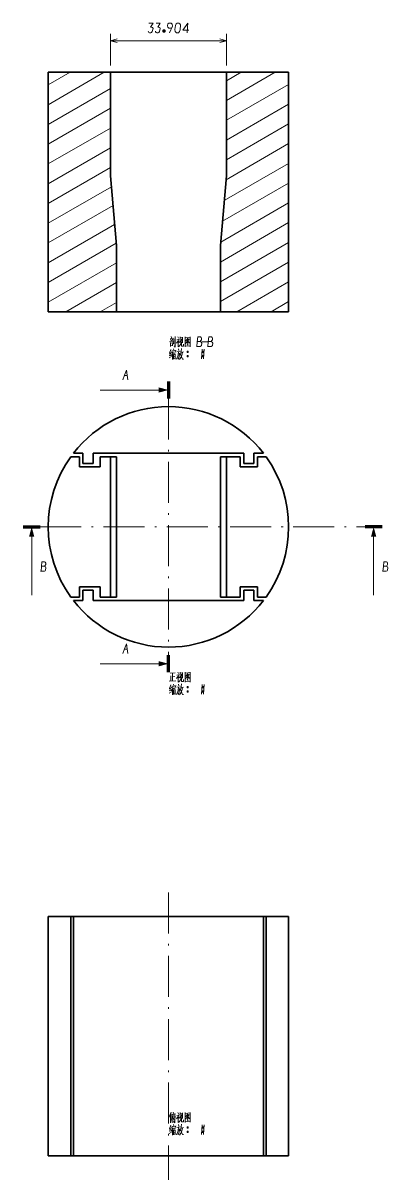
# Model space of a CAD drawing. Extents: x -214 to 8941, y -1198 to 2514.
# Drawn here: x 1394.8 to 1501.5, y 1911.9 to 2249.9 of the extents above; entities that cross this region are included whole.
import ezdxf

# ---------------------------------------------------------------- set-up
doc = ezdxf.new("R2010")
doc.units = 0
doc.linetypes.add('DASHDOT', pattern=[18.5, 12, -3, 0.5, -3])

msp = doc.modelspace()

# ---------------------------------------------------------------- linework, layer by layer
at = {"color": 7, "lineweight": 13}
for p, q in [((1420.3481, 2237.5429), (1420.3481, 2246.7638)), ((1420.3481, 2244.7638), (1454.2516, 2244.7638)), ((1454.2516, 2237.5429), (1454.2516, 2246.7638)), ((1402.1499, 2226.0781), (1418.5434, 2235.5429)), ((1402.1499, 2231.8516), (1408.5434, 2235.5429)), ((1454.2516, 2227.2915), (1468.5434, 2235.5429)), ((1454.2516, 2233.065), (1458.5434, 2235.5429)), ((1454.2516, 2221.518), (1472.4499, 2232.0248)), ((1402.1499, 2220.3046), (1420.3481, 2230.8113)), ((1402.1499, 2214.5311), (1420.3481, 2225.0378)), ((1454.2516, 2215.7445), (1472.4499, 2226.2513)), ((1402.1499, 2208.7576), (1420.3481, 2219.2643)), ((1454.2516, 2209.971), (1472.4499, 2220.4778)), ((1454.151, 2204.1394), (1472.4499, 2214.7043)), ((1402.1499, 2202.9841), (1420.3481, 2213.4908)), ((1402.1499, 2197.2106), (1420.3481, 2207.7173)), ((1453.6358, 2198.0685), (1472.4499, 2208.9308)), ((1402.1499, 2191.4371), (1420.6217, 2202.1018)), ((1453.1207, 2191.9976), (1472.4499, 2203.1573)), ((1452.6056, 2185.9267), (1472.4499, 2197.3838)), ((1402.1499, 2185.6635), (1421.0887, 2196.5979)), ((1402.1499, 2179.89), (1421.5557, 2191.094)), ((1452.5184, 2180.1028), (1472.4499, 2191.6103)), ((1402.1499, 2174.1165), (1422.0227, 2185.5901)), ((1452.5184, 2174.3293), (1472.4499, 2185.8367)), ((1402.1499, 2168.3431), (1422.0814, 2179.8505)), ((1452.5184, 2168.5558), (1472.4499, 2180.0633)), ((1407.2999, 2165.5429), (1422.0814, 2174.077)), ((1457.2999, 2165.5429), (1472.4499, 2174.2898)), ((1417.2999, 2165.5429), (1422.0814, 2168.3035)), ((1467.2999, 2165.5429), (1472.4499, 2168.5163)), ((1434.4021, 2142.7011), (1417.2999, 2142.7011)), ((1397.2999, 2099.8033), (1397.2999, 2082.7011)), ((1497.2999, 2099.8033), (1497.2999, 2082.7011)), ((1434.4021, 2062.7011), (1417.2999, 2062.7011))]:
    msp.add_line(p, q, dxfattribs=at)
at = {"color": 7, "lineweight": 35}
for p, q in [((1402.1499, 2235.5429), (1420.3481, 2235.5429)), ((1402.1499, 2165.5429), (1402.1499, 2235.5429)), ((1420.3481, 2205.3259), (1420.3481, 2235.5429)), ((1420.3481, 2235.5429), (1454.2516, 2235.5429)), ((1454.2516, 2205.3259), (1454.2516, 2235.5429)), ((1454.2516, 2235.5429), (1472.4499, 2235.5429)), ((1472.4499, 2165.5429), (1472.4499, 2235.5429)), ((1422.0814, 2184.8989), (1420.3481, 2205.3259)), ((1452.5184, 2184.8989), (1454.2516, 2205.3259)), ((1422.0814, 2184.8989), (1422.0814, 2165.5429)), ((1452.5184, 2184.8989), (1452.5184, 2165.5429)), ((1402.1499, 2165.5429), (1422.0814, 2165.5429)), ((1409.4921, 2165.5429), (1412.2999, 2165.5429)), ((1412.2999, 2165.5429), (1415.2999, 2165.5429)), ((1415.2999, 2165.5429), (1459.2999, 2165.5429)), ((1452.5184, 2165.5429), (1472.4499, 2165.5429)), ((1459.2999, 2165.5429), (1462.2999, 2165.5429)), ((1462.2999, 2165.5429), (1465.1077, 2165.5429)), ((1408.7469, 2123.2011), (1411.2999, 2123.2011)), ((1409.4921, 2124.2011), (1412.2999, 2124.2011)), ((1411.2999, 2123.2011), (1411.2999, 2120.2011)), ((1412.2999, 2124.2011), (1412.2999, 2121.2011)), ((1415.2999, 2121.2011), (1415.2999, 2124.2011)), ((1415.2999, 2124.2011), (1459.2999, 2124.2011)), ((1417.2999, 2120.2011), (1417.2999, 2123.2011)), ((1417.2999, 2123.2011), (1420.3481, 2123.2011)), ((1422.0814, 2123.2011), (1420.3481, 2123.2011)), ((1420.3481, 2123.2011), (1420.3481, 2082.2011)), ((1422.0814, 2123.2011), (1422.0814, 2082.2011)), ((1452.5184, 2123.2011), (1454.2516, 2123.2011)), ((1452.5184, 2123.2011), (1452.5184, 2082.2011)), ((1454.2516, 2123.2011), (1454.2516, 2082.2011)), ((1454.2516, 2123.2011), (1458.2999, 2123.2011)), ((1458.2999, 2123.2011), (1458.2999, 2120.2011)), ((1459.2999, 2124.2011), (1459.2999, 2121.2011)), ((1462.2999, 2121.2011), (1462.2999, 2124.2011)), ((1462.2999, 2124.2011), (1465.1077, 2124.2011)), ((1463.2999, 2123.2011), (1465.8529, 2123.2011)), ((1463.2999, 2120.2011), (1463.2999, 2123.2011)), ((1411.2999, 2120.2011), (1417.2999, 2120.2011)), ((1412.2999, 2121.2011), (1415.2999, 2121.2011)), ((1458.2999, 2120.2011), (1463.2999, 2120.2011)), ((1459.2999, 2121.2011), (1462.2999, 2121.2011)), ((1411.2999, 2082.2011), (1411.2999, 2085.2011)), ((1411.2999, 2085.2011), (1417.2999, 2085.2011)), ((1412.2999, 2084.2011), (1415.2999, 2084.2011)), ((1412.2999, 2081.2011), (1412.2999, 2084.2011)), ((1415.2999, 2084.2011), (1415.2999, 2081.2011)), ((1417.2999, 2085.2011), (1417.2999, 2082.2011)), ((1458.2999, 2082.2011), (1458.2999, 2085.2011)), ((1458.2999, 2085.2011), (1463.2999, 2085.2011)), ((1459.2999, 2084.2011), (1462.2999, 2084.2011)), ((1459.2999, 2081.2011), (1459.2999, 2084.2011)), ((1462.2999, 2084.2011), (1462.2999, 2081.2011)), ((1463.2999, 2085.2011), (1463.2999, 2082.2011)), ((1408.7469, 2082.2011), (1411.2999, 2082.2011)), ((1409.4921, 2081.2011), (1412.2999, 2081.2011)), ((1415.2999, 2081.2011), (1459.2999, 2081.2011)), ((1417.2999, 2082.2011), (1420.3481, 2082.2011)), ((1422.0814, 2082.2011), (1420.3481, 2082.2011)), ((1452.5184, 2082.2011), (1454.2516, 2082.2011)), ((1454.2516, 2082.2011), (1458.2999, 2082.2011)), ((1462.2999, 2081.2011), (1465.1077, 2081.2011)), ((1463.2999, 2082.2011), (1465.8529, 2082.2011)), ((1402.1499, 1988.8716), (1408.7469, 1988.8716)), ((1402.1499, 1988.8716), (1402.1499, 1918.8716)), ((1408.7469, 1988.8716), (1409.4921, 1988.8716)), ((1408.7469, 1988.8716), (1408.7469, 1918.8716)), ((1409.4921, 1988.8716), (1437.2999, 1988.8716)), ((1409.4921, 1918.8716), (1409.4921, 1988.8716)), ((1437.2999, 1988.8716), (1465.1077, 1988.8716)), ((1465.1077, 1988.8716), (1465.1077, 1918.8716)), ((1465.1077, 1988.8716), (1465.8529, 1988.8716)), ((1465.8529, 1988.8716), (1472.4499, 1988.8716)), ((1465.8529, 1988.8716), (1465.8529, 1918.8716)), ((1472.4499, 1988.8716), (1472.4499, 1918.8716)), ((1402.1499, 1918.8716), (1408.7469, 1918.8716)), ((1408.7469, 1918.8716), (1411.2999, 1918.8716)), ((1409.4921, 1918.8716), (1437.2999, 1918.8716)), ((1411.2999, 1918.8716), (1417.2999, 1918.8716)), ((1417.2999, 1918.8716), (1420.3481, 1918.8716)), ((1437.2999, 1918.8716), (1465.1077, 1918.8716)), ((1454.2516, 1918.8716), (1458.2999, 1918.8716)), ((1458.2999, 1918.8716), (1463.2999, 1918.8716)), ((1463.2999, 1918.8716), (1465.8529, 1918.8716)), ((1465.8529, 1918.8716), (1472.4499, 1918.8716))]:
    msp.add_line(p, q, dxfattribs=at)
at = {"color": 7, "lineweight": 100}
for p, q in [((1437.2999, 2145.2011), (1437.2999, 2140.2011)), ((1394.7999, 2102.7011), (1399.7999, 2102.7011)), ((1499.7999, 2102.7011), (1494.7999, 2102.7011)), ((1437.2999, 2060.2011), (1437.2999, 2065.2011))]:
    msp.add_line(p, q, dxfattribs=at)
at = {"color": 7, "linetype": 'DASHDOT', "lineweight": 13}
for p, q in [((1437.2999, 2140.2011), (1437.2999, 2065.2011)), ((1399.7999, 2102.7011), (1494.7999, 2102.7011)), ((1437.2999, 1995.8717), (1437.2999, 1911.8711))]:
    msp.add_line(p, q, dxfattribs=at)
at = {"color": 7, "lineweight": 13}
for points in [[(1431.3499, 2247.5687), (1431.4199, 2247.3588), (1431.5249, 2247.1837), (1431.7349, 2247.1138), (1432.1549, 2247.1138), (1432.3299, 2247.2188), (1432.5749, 2247.4288), (1432.7849, 2248.3737), (1432.6449, 2248.6188), (1432.3649, 2248.7587), (1432.0849, 2248.6887), (1432.7849, 2249.9137), (1431.5249, 2249.9137)], [(1433.4849, 2247.5687), (1433.5549, 2247.3588), (1433.6599, 2247.1837), (1433.8699, 2247.1138), (1434.2899, 2247.1138), (1434.4649, 2247.2188), (1434.7099, 2247.4288), (1434.9199, 2248.3737), (1434.7799, 2248.6188), (1434.4999, 2248.7587), (1434.2199, 2248.6887), (1434.9199, 2249.9137), (1433.6599, 2249.9137)], [(1438.2799, 2248.5488), (1437.8949, 2248.4087), (1437.4049, 2248.4087), (1437.1249, 2248.6887), (1437.0199, 2249.1438), (1437.1599, 2249.6687), (1437.4399, 2249.9137), (1438.0699, 2249.9137), (1438.4199, 2249.5987), (1438.4899, 2249.0737), (1437.6499, 2247.1138)], [(1442.7249, 2247.1138), (1442.8649, 2248.6887), (1442.9699, 2249.9137), (1441.4999, 2247.8837), (1443.2499, 2247.8837)], [(1422.28, 2245.2814), (1420.3481, 2244.7638), (1422.28, 2244.2461)], [(1436.3199, 2247.6037), (1435.6199, 2247.6037)], [(1435.6899, 2247.8137), (1436.2499, 2247.8137)], [(1435.6899, 2247.3938), (1436.2499, 2247.3938)], [(1452.3198, 2244.2461), (1454.2516, 2244.7638), (1452.3198, 2245.2814)], [(1437.5799, 2156.7929), (1438.8399, 2157.0029)], [(1437.7549, 2157.6329), (1438.7349, 2157.8079)], [(1438.0349, 2157.5279), (1438.1049, 2157.0379)], [(1438.1399, 2158.3679), (1438.3149, 2157.8429)], [(1438.4899, 2157.5979), (1438.3499, 2157.0029)], [(1438.9099, 2156.1279), (1438.9099, 2157.6329)], [(1439.2599, 2158.3679), (1439.2599, 2156.9679), (1439.2599, 2155.5329), (1439.2249, 2155.2179), (1438.9449, 2155.6379)], [(1440.3449, 2157.5979), (1440.1699, 2157.1079), (1439.6799, 2156.3729)], [(1439.7149, 2157.3879), (1440.2749, 2157.4579)], [(1439.9949, 2158.2629), (1440.2749, 2157.8429)], [(1440.1699, 2157.1079), (1440.1699, 2155.3229)], [(1440.1699, 2156.9329), (1440.4849, 2156.6179)], [(1440.7649, 2158.2279), (1440.7649, 2156.5479)], [(1441.4299, 2158.0529), (1440.7649, 2157.9829)], [(1441.0799, 2157.6329), (1440.9749, 2156.5829)], [(1441.3599, 2156.4779), (1441.4299, 2158.1579)], [(1442.1999, 2158.2629), (1442.1999, 2156.7929), (1442.1999, 2155.2879)], [(1442.1999, 2158.2279), (1442.1999, 2156.8279), (1442.1999, 2155.4279)], [(1443.6699, 2158.0879), (1442.1999, 2157.9479)], [(1442.2699, 2156.3379), (1442.7599, 2156.7579)], [(1442.9699, 2157.8079), (1442.4099, 2157.0029)], [(1442.7249, 2157.2479), (1443.4249, 2156.5129)], [(1442.7599, 2157.4579), (1443.2149, 2157.5279)], [(1442.7599, 2156.7579), (1442.9699, 2157.0379)], [(1442.9699, 2157.0379), (1443.3199, 2157.6679)], [(1443.6349, 2155.4629), (1443.6349, 2156.8279), (1443.6699, 2158.2279)], [(1445.4899, 2155.3929), (1446.5749, 2155.3929), (1446.8199, 2155.5679), (1446.9249, 2155.7429), (1447.0299, 2156.3729), (1446.8899, 2156.6879), (1446.5399, 2156.8979), (1446.7149, 2157.0379), (1446.9599, 2157.3529), (1446.9599, 2157.7729), (1446.8199, 2158.0879), (1446.6449, 2158.1929), (1445.8749, 2158.1929), (1445.7349, 2156.7929), (1445.5949, 2155.3929)], [(1446.5399, 2156.8979), (1445.7349, 2156.8979)], [(1447.0299, 2156.7929), (1448.7099, 2156.7929)], [(1448.7099, 2155.3929), (1449.7949, 2155.3929), (1450.0399, 2155.5679), (1450.1449, 2155.7429), (1450.2499, 2156.3729), (1450.1099, 2156.6879), (1449.7599, 2156.8979), (1449.9349, 2157.0379), (1450.1799, 2157.3529), (1450.1799, 2157.7729), (1450.0399, 2158.0879), (1449.8649, 2158.1929), (1449.0949, 2158.1929), (1448.9549, 2156.7929), (1448.8149, 2155.3929)], [(1449.7599, 2156.8979), (1448.9549, 2156.8979)], [(1437.9649, 2153.5029), (1437.5449, 2153.3629)], [(1438.0349, 2154.5179), (1437.5799, 2153.4329)], [(1438.1049, 2153.7479), (1437.6499, 2152.7329)], [(1437.9299, 2156.6179), (1437.9299, 2155.4279)], [(1437.9299, 2156.3729), (1438.5249, 2156.5129)], [(1438.5949, 2155.7429), (1437.9299, 2155.6029)], [(1438.3499, 2154.2029), (1438.2449, 2153.6429)], [(1438.3499, 2154.0629), (1439.3999, 2154.2029)], [(1438.5949, 2153.7829), (1438.4199, 2153.2229)], [(1438.5599, 2156.6179), (1438.5249, 2155.7429)], [(1438.6649, 2153.5029), (1439.3649, 2153.6079)], [(1438.7349, 2154.6929), (1438.9099, 2154.3079)], [(1438.9799, 2153.5379), (1438.9099, 2152.9779)], [(1439.4349, 2154.3079), (1439.2949, 2153.8529)], [(1440.2049, 2153.9229), (1440.0999, 2153.0129), (1439.9949, 2152.5929), (1439.6799, 2151.7179)], [(1439.7149, 2153.8529), (1440.7649, 2153.9929)], [(1440.5199, 2153.4329), (1440.4149, 2152.5929), (1440.2749, 2151.7529), (1440.0649, 2152.0329)], [(1440.2049, 2154.7629), (1440.3099, 2154.2029)], [(1440.2749, 2155.3229), (1440.5549, 2155.6029)], [(1440.5549, 2155.6029), (1440.7999, 2155.9529)], [(1440.9049, 2153.4329), (1440.7299, 2152.8729)], [(1440.9749, 2156.5829), (1440.7999, 2155.9529)], [(1441.0449, 2154.0629), (1440.9049, 2153.4329)], [(1440.9749, 2153.6779), (1441.6749, 2153.8179)], [(1441.1149, 2154.7979), (1441.0449, 2154.0629)], [(1441.1149, 2155.6029), (1441.1149, 2156.6879)], [(1441.2549, 2155.4979), (1441.1149, 2155.6029)], [(1441.3949, 2153.7479), (1441.1849, 2152.8029)], [(1441.6749, 2155.4979), (1441.2549, 2155.4979)], [(1441.6749, 2156.1279), (1441.6749, 2155.4979)], [(1442.1999, 2155.5329), (1443.5649, 2155.6379)], [(1442.7249, 2156.1629), (1443.0749, 2155.7779)], [(1442.7249, 2153.8879), (1443.1099, 2153.8879)], [(1442.7599, 2153.9929), (1443.0749, 2153.9929)], [(1442.7599, 2153.7479), (1443.0749, 2153.7479)], [(1442.8299, 2156.5479), (1443.0749, 2156.2679)], [(1443.4249, 2156.5129), (1443.5999, 2156.5479)], [(1443.6349, 2155.3579), (1443.6349, 2155.4629), (1443.5649, 2155.6379)], [(1447.1699, 2154.6229), (1447.0649, 2153.2229), (1446.9599, 2151.8229)], [(1447.1699, 2153.8879), (1447.5549, 2153.8879)], [(1447.2049, 2153.9929), (1447.5199, 2153.9929)], [(1447.2049, 2153.7479), (1447.5199, 2153.7479)], [(1447.7649, 2154.6229), (1447.6599, 2153.2229), (1447.5549, 2151.8229)], [(1437.5099, 2152.0679), (1438.2099, 2152.4529)], [(1437.6149, 2152.7329), (1438.1399, 2152.9079)], [(1438.4199, 2153.2229), (1438.1049, 2152.7329)], [(1438.4549, 2153.2929), (1438.4549, 2151.5779)], [(1438.7349, 2153.0829), (1438.7699, 2151.6829)], [(1438.7349, 2152.9779), (1439.2599, 2153.0479)], [(1438.7699, 2152.4179), (1439.1549, 2152.4879)], [(1439.2249, 2151.9279), (1438.8049, 2151.8579)], [(1439.2949, 2153.1529), (1439.2249, 2151.7529)], [(1440.1349, 2153.2579), (1440.5199, 2153.3279)], [(1440.9049, 2152.1729), (1440.5199, 2151.6479)], [(1440.8349, 2153.1879), (1441.3949, 2151.7529)], [(1441.1849, 2152.8029), (1440.9049, 2152.1729)], [(1441.3949, 2151.7529), (1441.7099, 2151.7529)], [(1442.7249, 2152.6279), (1443.1099, 2152.6279)], [(1442.7599, 2152.7329), (1443.0749, 2152.7329)], [(1442.7599, 2152.4879), (1443.0749, 2152.4879)], [(1447.1699, 2152.6279), (1447.5549, 2152.6279)], [(1447.2049, 2152.7329), (1447.5199, 2152.7329)], [(1447.2049, 2152.4879), (1447.5199, 2152.4879)], [(1423.9667, 2145.6761), (1424.4917, 2147.0761), (1425.0167, 2148.4761), (1425.2267, 2147.0761), (1425.4367, 2145.6761)], [(1424.4567, 2146.9711), (1425.2267, 2146.9711)], [(1399.9249, 2089.7179), (1401.0099, 2089.7179), (1401.2549, 2089.8929), (1401.3599, 2090.0679), (1401.4649, 2090.6979), (1401.3249, 2091.0129), (1400.9749, 2091.2229), (1401.1499, 2091.3629), (1401.3949, 2091.6779), (1401.3949, 2092.0979), (1401.2549, 2092.4129), (1401.0799, 2092.5179), (1400.3099, 2092.5179), (1400.1699, 2091.1179), (1400.0299, 2089.7179)], [(1499.9249, 2089.7179), (1501.0099, 2089.7179), (1501.2549, 2089.8929), (1501.3599, 2090.0679), (1501.4649, 2090.6979), (1501.3249, 2091.0129), (1500.9749, 2091.2229), (1501.1499, 2091.3629), (1501.3949, 2091.6779), (1501.3949, 2092.0979), (1501.2549, 2092.4129), (1501.0799, 2092.5179), (1500.3099, 2092.5179), (1500.1699, 2091.1179), (1500.0299, 2089.7179)], [(1400.9749, 2091.2229), (1400.1699, 2091.2229)], [(1500.9749, 2091.2229), (1500.1699, 2091.2229)], [(1423.9667, 2065.6761), (1424.4917, 2067.0761), (1425.0167, 2068.4761), (1425.2267, 2067.0761), (1425.4367, 2065.6761)], [(1424.4567, 2066.9711), (1425.2267, 2066.9711)], [(1437.7549, 2059.9911), (1439.2599, 2060.0611)], [(1438.0349, 2059.1861), (1438.0349, 2057.6111)], [(1438.5249, 2059.9911), (1438.5249, 2058.8361), (1438.5249, 2057.6461)], [(1438.5249, 2058.8711), (1439.1549, 2058.9411)], [(1440.3449, 2059.6061), (1440.1699, 2059.1161), (1439.6799, 2058.3811)], [(1439.7149, 2059.3961), (1440.2749, 2059.4661)], [(1439.9949, 2060.2711), (1440.2749, 2059.8511)], [(1440.1699, 2059.1161), (1440.1699, 2057.3311)], [(1440.1699, 2058.9411), (1440.4849, 2058.6261)], [(1440.7649, 2060.2361), (1440.7649, 2058.5561)], [(1441.4299, 2060.0611), (1440.7649, 2059.9911)], [(1441.0799, 2059.6411), (1440.9749, 2058.5911)], [(1441.1149, 2057.6111), (1441.1149, 2058.6961)], [(1441.3599, 2058.4861), (1441.4299, 2060.1661)], [(1442.1999, 2060.2711), (1442.1999, 2058.8011), (1442.1999, 2057.2961)], [(1442.1999, 2060.2361), (1442.1999, 2058.8361), (1442.1999, 2057.4361)], [(1443.6699, 2060.0961), (1442.1999, 2059.9561)], [(1442.2699, 2058.3461), (1442.7599, 2058.7661)], [(1442.9699, 2059.8161), (1442.4099, 2059.0111)], [(1442.7249, 2059.2561), (1443.4249, 2058.5211)], [(1442.7599, 2059.4661), (1443.2149, 2059.5361)], [(1442.7599, 2058.7661), (1442.9699, 2059.0461)], [(1442.9699, 2059.0461), (1443.3199, 2059.6761)], [(1443.6349, 2057.4711), (1443.6349, 2058.8361), (1443.6699, 2060.2361)], [(1437.4749, 2057.5761), (1439.4349, 2057.6811)], [(1437.9649, 2055.5111), (1437.5449, 2055.3711)], [(1438.0349, 2056.5261), (1437.5799, 2055.4411)], [(1438.1049, 2055.7561), (1437.6499, 2054.7411)], [(1438.3499, 2056.2111), (1438.2449, 2055.6511)], [(1438.3499, 2056.0711), (1439.3999, 2056.2111)], [(1438.5949, 2055.7911), (1438.4199, 2055.2311)], [(1438.4549, 2055.3011), (1438.4549, 2053.5861)], [(1438.6649, 2055.5111), (1439.3649, 2055.6161)], [(1438.7349, 2056.7011), (1438.9099, 2056.3161)], [(1438.9799, 2055.5461), (1438.9099, 2054.9861)], [(1439.4349, 2056.3161), (1439.2949, 2055.8611)], [(1440.2049, 2055.9311), (1440.0999, 2055.0211), (1439.9949, 2054.6011), (1439.6799, 2053.7261)], [(1439.7149, 2055.8611), (1440.7649, 2056.0011)], [(1440.5199, 2055.4411), (1440.4149, 2054.6011), (1440.2749, 2053.7611), (1440.0649, 2054.0411)], [(1440.1349, 2055.2661), (1440.5199, 2055.3361)], [(1440.2049, 2056.7711), (1440.3099, 2056.2111)], [(1440.2749, 2057.3311), (1440.5549, 2057.6111)], [(1440.5549, 2057.6111), (1440.7999, 2057.9611)], [(1440.9049, 2055.4411), (1440.7299, 2054.8811)], [(1440.9749, 2058.5911), (1440.7999, 2057.9611)], [(1441.0449, 2056.0711), (1440.9049, 2055.4411)], [(1440.9749, 2055.6861), (1441.6749, 2055.8261)], [(1441.1149, 2056.8061), (1441.0449, 2056.0711)], [(1441.2549, 2057.5061), (1441.1149, 2057.6111)], [(1441.3949, 2055.7561), (1441.1849, 2054.8111)], [(1441.6749, 2057.5061), (1441.2549, 2057.5061)], [(1441.6749, 2058.1361), (1441.6749, 2057.5061)], [(1442.1999, 2057.5411), (1443.5649, 2057.6461)], [(1442.7249, 2058.1711), (1443.0749, 2057.7861)], [(1442.7249, 2055.8961), (1443.1099, 2055.8961)], [(1442.7599, 2056.0011), (1443.0749, 2056.0011)], [(1442.7599, 2055.7561), (1443.0749, 2055.7561)], [(1442.8299, 2058.5561), (1443.0749, 2058.2761)], [(1443.4249, 2058.5211), (1443.5999, 2058.5561)], [(1443.6349, 2057.3661), (1443.6349, 2057.4711), (1443.5649, 2057.6461)], [(1447.1699, 2056.6311), (1447.0649, 2055.2311), (1446.9599, 2053.8311)], [(1447.1699, 2055.8961), (1447.5549, 2055.8961)], [(1447.2049, 2056.0011), (1447.5199, 2056.0011)], [(1447.2049, 2055.7561), (1447.5199, 2055.7561)], [(1447.7649, 2056.6311), (1447.6599, 2055.2311), (1447.5549, 2053.8311)], [(1437.5099, 2054.0761), (1438.2099, 2054.4611)], [(1437.6149, 2054.7411), (1438.1399, 2054.9161)], [(1438.4199, 2055.2311), (1438.1049, 2054.7411)], [(1438.7349, 2055.0911), (1438.7699, 2053.6911)], [(1438.7349, 2054.9861), (1439.2599, 2055.0561)], [(1438.7699, 2054.4261), (1439.1549, 2054.4961)], [(1439.2249, 2053.9361), (1438.8049, 2053.8661)], [(1439.2949, 2055.1611), (1439.2249, 2053.7611)], [(1440.9049, 2054.1811), (1440.5199, 2053.6561)], [(1440.8349, 2055.1961), (1441.3949, 2053.7611)], [(1441.1849, 2054.8111), (1440.9049, 2054.1811)], [(1441.3949, 2053.7611), (1441.7099, 2053.7611)], [(1442.7249, 2054.6361), (1443.1099, 2054.6361)], [(1442.7599, 2054.7411), (1443.0749, 2054.7411)], [(1442.7599, 2054.4961), (1443.0749, 2054.4961)], [(1447.1699, 2054.6361), (1447.5549, 2054.6361)], [(1447.2049, 2054.7411), (1447.5199, 2054.7411)], [(1447.2049, 2054.4961), (1447.5199, 2054.4961)], [(1438.1049, 1931.6966), (1437.4049, 1930.0866)], [(1437.8599, 1931.0316), (1437.8599, 1929.8066), (1437.8599, 1928.5466)], [(1438.2799, 1931.2066), (1438.2449, 1929.9116)], [(1438.2799, 1930.9616), (1439.3999, 1931.1366)], [(1438.5599, 1930.3316), (1438.3149, 1929.8766)], [(1438.6649, 1930.8566), (1438.5599, 1930.3316)], [(1438.5599, 1930.3316), (1438.5599, 1928.5816)], [(1438.6649, 1931.6616), (1438.8749, 1931.1716)], [(1438.6649, 1930.1566), (1439.4699, 1930.2966)], [(1439.1199, 1930.9616), (1439.1199, 1929.7716), (1439.1199, 1928.5466)], [(1440.3449, 1930.9266), (1440.1699, 1930.4366), (1439.6799, 1929.7016)], [(1439.7149, 1930.7166), (1440.2749, 1930.7866)], [(1439.9949, 1931.5916), (1440.2749, 1931.1716)], [(1440.1699, 1930.4366), (1440.1699, 1928.6516)], [(1440.1699, 1930.2616), (1440.4849, 1929.9466)], [(1440.7649, 1931.5566), (1440.7649, 1929.8766)], [(1441.4299, 1931.3816), (1440.7649, 1931.3116)], [(1441.0799, 1930.9616), (1440.9749, 1929.9116)], [(1441.3599, 1929.8066), (1441.4299, 1931.4866)], [(1442.1999, 1931.5916), (1442.1999, 1930.1216), (1442.1999, 1928.6166)], [(1442.1999, 1931.5566), (1442.1999, 1930.1566), (1442.1999, 1928.7566)], [(1443.6699, 1931.4166), (1442.1999, 1931.2766)], [(1442.9699, 1931.1366), (1442.4099, 1930.3316)], [(1442.7249, 1930.5766), (1443.4249, 1929.8416)], [(1442.7599, 1930.7866), (1443.2149, 1930.8566)], [(1442.7599, 1930.0866), (1442.9699, 1930.3666)], [(1442.9699, 1930.3666), (1443.3199, 1930.9966)], [(1443.6349, 1928.7916), (1443.6349, 1930.1566), (1443.6699, 1931.5566)], [(1438.0349, 1927.8466), (1437.5799, 1926.7616)], [(1438.1049, 1927.0766), (1437.6499, 1926.0616)], [(1438.1399, 1929.2816), (1437.9649, 1928.6516)], [(1438.2449, 1929.9116), (1438.1399, 1929.2816)], [(1438.3499, 1927.5316), (1438.2449, 1926.9716)], [(1438.3499, 1927.3916), (1439.3999, 1927.5316)], [(1438.5949, 1927.1116), (1438.4199, 1926.5516)], [(1438.6649, 1926.8316), (1439.3649, 1926.9366)], [(1438.7349, 1929.9116), (1438.8749, 1929.4916)], [(1438.7349, 1928.0216), (1438.9099, 1927.6366)], [(1439.1199, 1928.5466), (1438.8399, 1929.0016)], [(1438.9799, 1926.8666), (1438.9099, 1926.3066)], [(1439.4349, 1927.6366), (1439.2949, 1927.1816)], [(1440.2049, 1927.2516), (1440.0999, 1926.3416), (1439.9949, 1925.9216), (1439.6799, 1925.0466)], [(1439.7149, 1927.1816), (1440.7649, 1927.3216)], [(1440.2049, 1928.0916), (1440.3099, 1927.5316)], [(1440.2749, 1928.6516), (1440.5549, 1928.9316)], [(1440.5549, 1928.9316), (1440.7999, 1929.2816)], [(1440.9749, 1929.9116), (1440.7999, 1929.2816)], [(1441.0449, 1927.3916), (1440.9049, 1926.7616)], [(1440.9749, 1927.0066), (1441.6749, 1927.1466)], [(1441.1149, 1928.1266), (1441.0449, 1927.3916)], [(1441.1149, 1928.9316), (1441.1149, 1930.0166)], [(1441.2549, 1928.8266), (1441.1149, 1928.9316)], [(1441.3949, 1927.0766), (1441.1849, 1926.1316)], [(1441.6749, 1928.8266), (1441.2549, 1928.8266)], [(1441.6749, 1929.4566), (1441.6749, 1928.8266)], [(1442.1999, 1928.8616), (1443.5649, 1928.9666)], [(1442.2699, 1929.6666), (1442.7599, 1930.0866)], [(1442.7249, 1929.4916), (1443.0749, 1929.1066)], [(1442.7249, 1927.2166), (1443.1099, 1927.2166)], [(1442.7599, 1927.3216), (1443.0749, 1927.3216)], [(1442.7599, 1927.0766), (1443.0749, 1927.0766)], [(1442.8299, 1929.8766), (1443.0749, 1929.5966)], [(1443.4249, 1929.8416), (1443.5999, 1929.8766)], [(1443.6349, 1928.6866), (1443.6349, 1928.7916), (1443.5649, 1928.9666)], [(1447.1699, 1927.9516), (1447.0649, 1926.5516), (1446.9599, 1925.1516)], [(1447.1699, 1927.2166), (1447.5549, 1927.2166)], [(1447.2049, 1927.3216), (1447.5199, 1927.3216)], [(1447.2049, 1927.0766), (1447.5199, 1927.0766)], [(1447.7649, 1927.9516), (1447.6599, 1926.5516), (1447.5549, 1925.1516)], [(1437.5099, 1925.3966), (1438.2099, 1925.7816)], [(1437.9649, 1926.8316), (1437.5449, 1926.6916)], [(1437.6149, 1926.0616), (1438.1399, 1926.2366)], [(1438.4199, 1926.5516), (1438.1049, 1926.0616)], [(1438.4549, 1926.6216), (1438.4549, 1924.9066)], [(1438.7349, 1926.4116), (1438.7699, 1925.0116)], [(1438.7349, 1926.3066), (1439.2599, 1926.3766)], [(1438.7699, 1925.7466), (1439.1549, 1925.8166)], [(1439.2249, 1925.2566), (1438.8049, 1925.1866)], [(1439.2949, 1926.4816), (1439.2249, 1925.0816)], [(1440.5199, 1926.7616), (1440.4149, 1925.9216), (1440.2749, 1925.0816), (1440.0649, 1925.3616)], [(1440.1349, 1926.5866), (1440.5199, 1926.6566)], [(1440.9049, 1925.5016), (1440.5199, 1924.9766)], [(1440.9049, 1926.7616), (1440.7299, 1926.2016)], [(1440.8349, 1926.5166), (1441.3949, 1925.0816)], [(1441.1849, 1926.1316), (1440.9049, 1925.5016)], [(1441.3949, 1925.0816), (1441.7099, 1925.0816)], [(1442.7249, 1925.9566), (1443.1099, 1925.9566)], [(1442.7599, 1926.0616), (1443.0749, 1926.0616)], [(1442.7599, 1925.8166), (1443.0749, 1925.8166)], [(1447.1699, 1925.9566), (1447.5549, 1925.9566)], [(1447.2049, 1926.0616), (1447.5199, 1926.0616)], [(1447.2049, 1925.8166), (1447.5199, 1925.8166)]]:
    msp.add_lwpolyline(points, dxfattribs=at)
for points in [[(1440.2049, 2247.1138), (1440.5199, 2247.4987), (1440.6949, 2247.9888), (1440.7999, 2249.3888), (1440.6599, 2249.7388), (1440.3799, 2249.9137), (1439.8549, 2249.9137), (1439.5399, 2249.6687), (1439.3299, 2249.2138), (1439.1899, 2248.0238), (1439.2949, 2247.4987), (1439.6099, 2247.1138)], [(1435.8299, 2247.2537), (1436.1099, 2247.2537), (1436.3199, 2247.4638), (1436.3199, 2247.7438), (1436.1099, 2247.9538), (1435.8299, 2247.9538), (1435.6199, 2247.7438), (1435.6199, 2247.4638)], [(1442.8299, 2153.6779), (1443.0049, 2153.6779), (1443.1099, 2153.7829), (1443.1099, 2153.9579), (1443.0049, 2154.0629), (1442.8299, 2154.0629), (1442.7249, 2153.9579), (1442.7249, 2153.7829)], [(1447.2749, 2153.6779), (1447.4499, 2153.6779), (1447.5549, 2153.7829), (1447.5549, 2153.9579), (1447.4499, 2154.0629), (1447.2749, 2154.0629), (1447.1699, 2153.9579), (1447.1699, 2153.7829)], [(1442.8299, 2152.4179), (1443.0049, 2152.4179), (1443.1099, 2152.5229), (1443.1099, 2152.6979), (1443.0049, 2152.8029), (1442.8299, 2152.8029), (1442.7249, 2152.6979), (1442.7249, 2152.5229)], [(1447.2749, 2152.4179), (1447.4499, 2152.4179), (1447.5549, 2152.5229), (1447.5549, 2152.6979), (1447.4499, 2152.8029), (1447.2749, 2152.8029), (1447.1699, 2152.6979), (1447.1699, 2152.5229)], [(1442.8299, 2055.6861), (1443.0049, 2055.6861), (1443.1099, 2055.7911), (1443.1099, 2055.9661), (1443.0049, 2056.0711), (1442.8299, 2056.0711), (1442.7249, 2055.9661), (1442.7249, 2055.7911)], [(1447.2749, 2055.6861), (1447.4499, 2055.6861), (1447.5549, 2055.7911), (1447.5549, 2055.9661), (1447.4499, 2056.0711), (1447.2749, 2056.0711), (1447.1699, 2055.9661), (1447.1699, 2055.7911)], [(1442.8299, 2054.4261), (1443.0049, 2054.4261), (1443.1099, 2054.5311), (1443.1099, 2054.7061), (1443.0049, 2054.8111), (1442.8299, 2054.8111), (1442.7249, 2054.7061), (1442.7249, 2054.5311)], [(1447.2749, 2054.4261), (1447.4499, 2054.4261), (1447.5549, 2054.5311), (1447.5549, 2054.7061), (1447.4499, 2054.8111), (1447.2749, 2054.8111), (1447.1699, 2054.7061), (1447.1699, 2054.5311)], [(1442.8299, 1927.0066), (1443.0049, 1927.0066), (1443.1099, 1927.1116), (1443.1099, 1927.2866), (1443.0049, 1927.3916), (1442.8299, 1927.3916), (1442.7249, 1927.2866), (1442.7249, 1927.1116)], [(1447.2749, 1927.0066), (1447.4499, 1927.0066), (1447.5549, 1927.1116), (1447.5549, 1927.2866), (1447.4499, 1927.3916), (1447.2749, 1927.3916), (1447.1699, 1927.2866), (1447.1699, 1927.1116)], [(1442.8299, 1925.7466), (1443.0049, 1925.7466), (1443.1099, 1925.8516), (1443.1099, 1926.0266), (1443.0049, 1926.1316), (1442.8299, 1926.1316), (1442.7249, 1926.0266), (1442.7249, 1925.8516)], [(1447.2749, 1925.7466), (1447.4499, 1925.7466), (1447.5549, 1925.8516), (1447.5549, 1926.0266), (1447.4499, 1926.1316), (1447.2749, 1926.1316), (1447.1699, 1926.0266), (1447.1699, 1925.8516)]]:
    msp.add_lwpolyline(points, close=True, dxfattribs=at)
at = {"color": 7, "lineweight": 35}
for start, end in [(37.709939, 142.290066), (144.323031, 215.676969), (324.323026, 35.676974), (217.709934, 322.290061)]:
    msp.add_arc((1437.2999, 2102.7011), 35.15, start, end, dxfattribs=at)
at = {"color": 7, "lineweight": 13}
for points in [[(1434.4021, 2141.9246), (1437.2999, 2142.7011), (1434.4021, 2143.4775)], [(1398.0763, 2099.8033), (1397.2999, 2102.7011), (1396.5234, 2099.8033)], [(1498.0763, 2099.8033), (1497.2999, 2102.7011), (1496.5234, 2099.8033)], [(1434.4021, 2061.9246), (1437.2999, 2062.7011), (1434.4021, 2063.4775)]]:
    msp.add_solid(points, dxfattribs=at)

doc.saveas('drawing.dxf')
